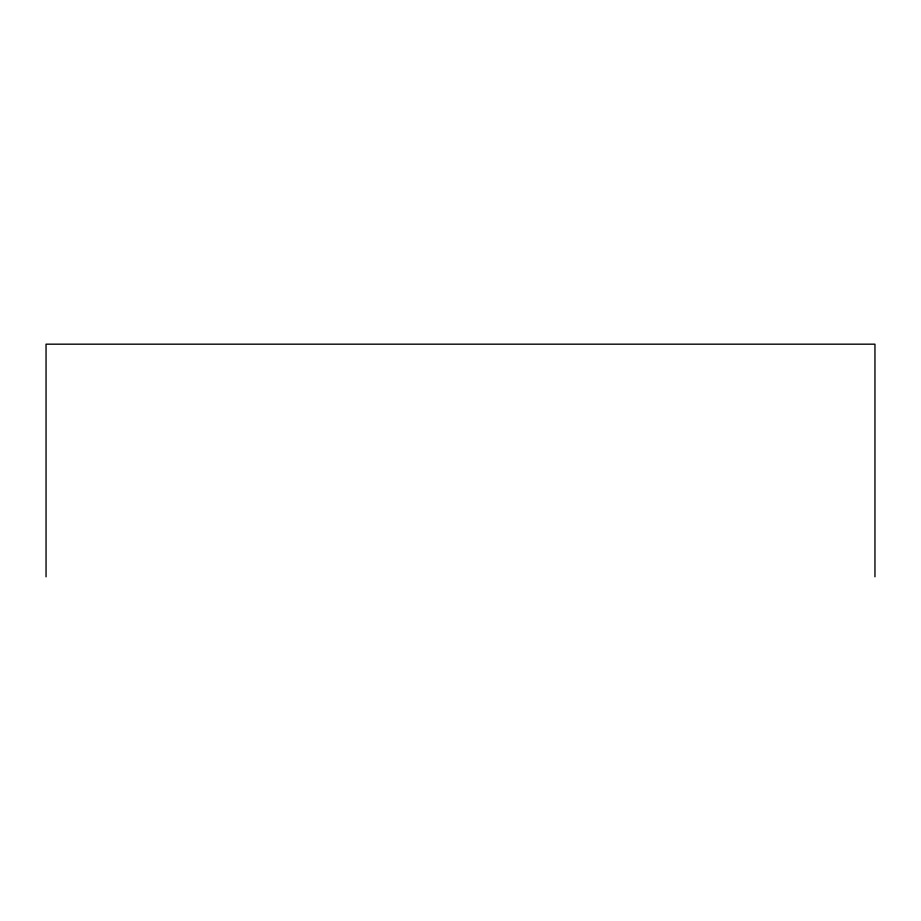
<?xml version="1.0" encoding="UTF-8"?>
<svg xmlns="http://www.w3.org/2000/svg" width="921" height="921" viewBox="0 0 921 921"><rect width="100%" height="100%" fill="white"/><g stroke="black" fill="none" stroke-linecap="round" stroke-linejoin="round"><path stroke-width="1.38" d="M874.95 576.822L874.95 344.178L46.05 344.178L46.05 576.822"/></g></svg>
